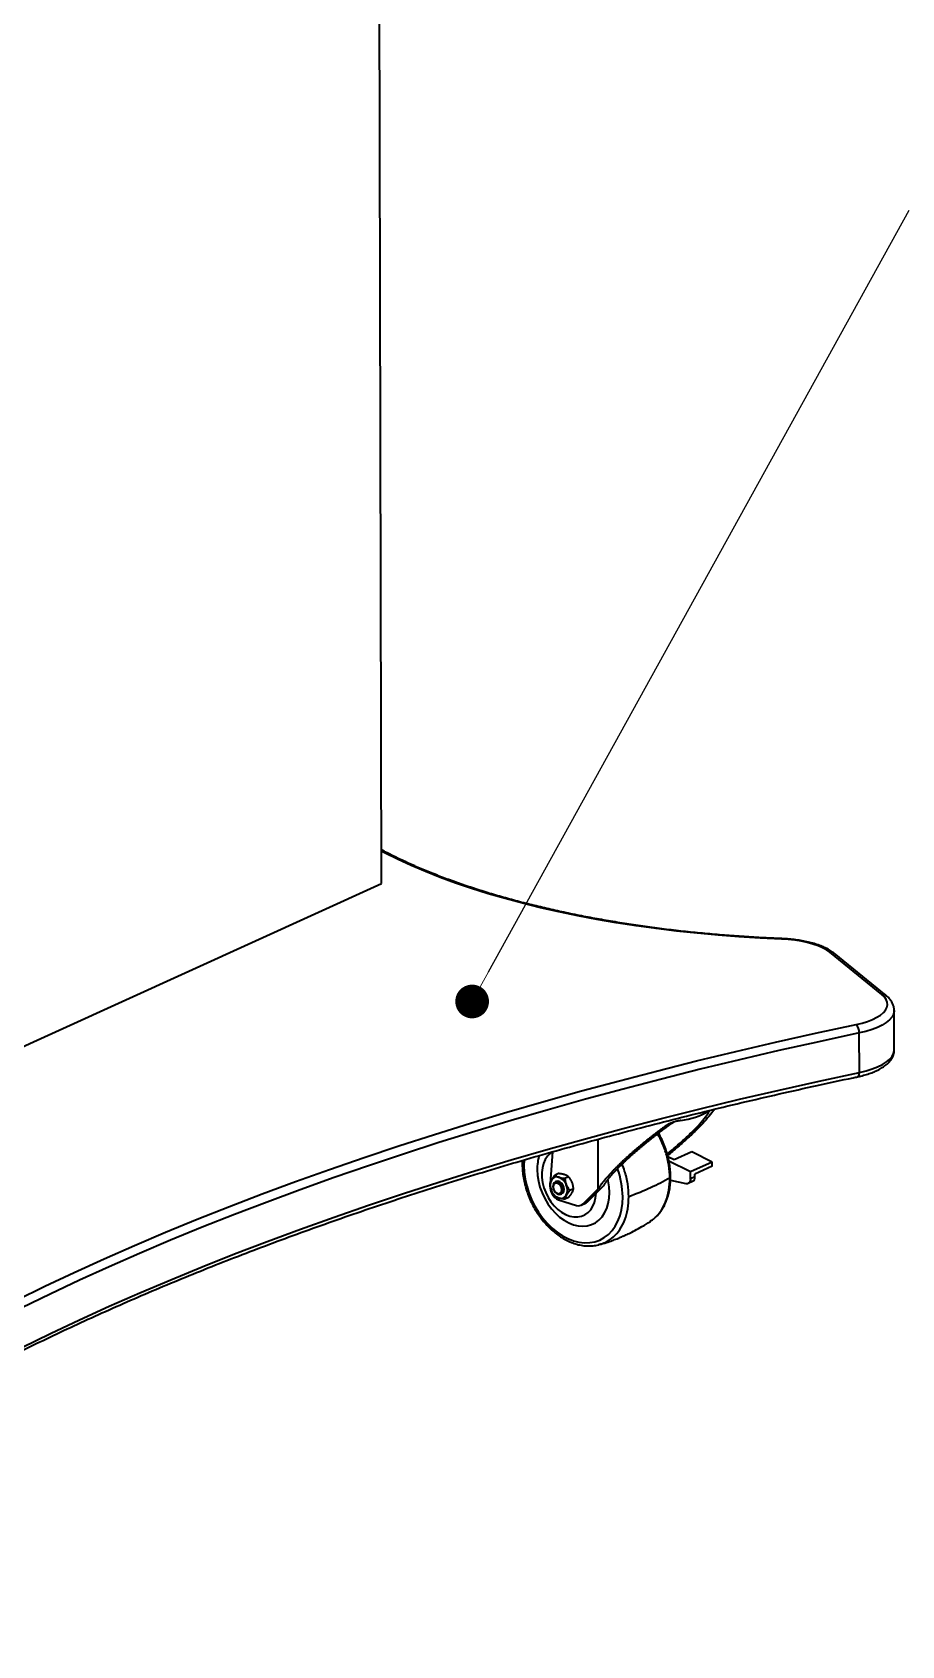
# Model space of a CAD drawing. Header units: millimetres. Extents: x 7760 to 23106, y -3343 to 6769.
# Drawn here: x 13943.5 to 14149.8, y 5293 to 5676 of the extents above; entities that cross this region are included whole.
import ezdxf

# ---------------------------------------------------------------- set-up
doc = ezdxf.new("R2010")
doc.units = ezdxf.units.MM

# ---------------------------------------------------------------- blocks, each defined once
blk = doc.blocks.new('_DOT')
at = {"color": 0, "linetype": 'ByBlock', "lineweight": -2}
blk.add_line((-0.5, 0), (-1, 0), dxfattribs=at)
at = {"color": 0, "linetype": 'ByBlock', "const_width": 0.5}
blk.add_lwpolyline([(-0.25, 0, 1), (0.25, 0, 1)], format="xyb", close=True, dxfattribs=at)
blk = doc.blocks.new('zw$B883')
at = {"color": 7, "linetype": 'Continuous', "lineweight": 35}
for p, q in [((599.99, 208.45), (599.43, 491)), ((308.36, 75.75), (599.99, 208.45)), ((718.75, 182.15), (706.42, 192.17)), ((719.76, 181.91), (707.43, 191.93)), ((721.73, 168.99), (721.71, 178.36)), ((713.44, 163.63), (713.42, 173)), ((669.38, 151.84), (667.63, 151.04)), ((651.35, 147.78), (651.38, 135.91)), ((665.83, 149.28), (665.83, 149.08)), ((640.58, 144.79), (640.04, 137.24)), ((669.51, 142.88), (667.99, 143.62)), ((673.38, 140.02), (668.24, 142.53)), ((673.63, 144.76), (669.51, 142.88)), ((678.53, 142.36), (673.38, 140.02)), ((678.53, 142.36), (673.63, 144.76)), ((678.53, 141.37), (678.53, 142.36)), ((642.03, 139.62), (641.19, 139.23)), ((644.39, 138.86), (643.55, 138.48)), ((668.6, 138.04), (672.27, 137.27)), ((673.38, 138.39), (673.38, 140.02)), ((674.41, 138.86), (673.38, 138.39)), ((678.53, 141.37), (674.41, 139.49)), ((674.41, 138.86), (674.41, 139.49)), ((640.02, 137.06), (640, 136.74)), ((641.44, 137.73), (641.27, 137.65)), ((642.6, 134.74), (642.77, 134.81)), ((645.57, 136.02), (644.73, 135.64)), ((647.77, 132.37), (651.38, 135.91)), ((650.96, 134.96), (648.8, 132.84)), ((652.81, 136.77), (650.96, 134.96)), ((672.82, 137.32), (673.85, 137.79)), ((642.04, 133.41), (646.27, 132.06)), ((644.4, 133.93), (643.56, 133.55)), ((647.37, 132.1), (648.4, 132.57)), ((648.8, 132.84), (647.77, 132.37)), ((651.61, 122.8), (651.71, 122.83))]:
    blk.add_line(p, q, dxfattribs=at)
at = {"color": 7, "linetype": 'ByBlock', "lineweight": -2}
blk.add_lwpolyline([(625.38, 187.48), (725.22, 368.3)], dxfattribs=at)
at = {"color": 8, "linetype": 'Continuous', "lineweight": 35, "flags": 128}
for points in [[(694.92, 195.28), (689.88, 195.51), (684.86, 195.82), (679.88, 196.2), (674.94, 196.65), (670.05, 197.17), (665.21, 197.76), (660.44, 198.42), (655.74, 199.15), (651.11, 199.95), (646.57, 200.81), (642.11, 201.73), (637.76, 202.72), (633.5, 203.78), (629.35, 204.89), (625.31, 206.06), (621.4, 207.29), (617.61, 208.57), (613.94, 209.91), (610.42, 211.3), (607.03, 212.74), (603.79, 214.23), (600.7, 215.76), (599.98, 216.14)], [(694.99, 195.4), (694.99, 195.4), (694.95, 195.37), (694.92, 195.28)], [(721.71, 178.36), (721.7, 178.2), (721.55, 177.49), (721.18, 176.8), (720.61, 176.13), (719.83, 175.49), (718.87, 174.88), (717.73, 174.32), (716.43, 173.82), (714.99, 173.38), (713.42, 173)], [(713.44, 163.63), (715.01, 164.01), (716.45, 164.45), (717.75, 164.96), (718.89, 165.51), (719.85, 166.12), (720.63, 166.76), (721.2, 167.43), (721.57, 168.12), (721.72, 168.83), (721.73, 168.99)], [(713, 162.6), (713.1, 162.64), (713.21, 162.74), (713.31, 162.9), (713.38, 163.1), (713.42, 163.35), (713.44, 163.63)], [(633.86, 142.89), (633.81, 141.57), (633.89, 139.96), (634.11, 138.32), (634.48, 136.68), (634.98, 135.05), (635.62, 133.46), (636.39, 131.92), (637.27, 130.46), (638.25, 129.09), (639.32, 127.83), (640.48, 126.69), (641.69, 125.7), (642.96, 124.85), (644.25, 124.17), (645.57, 123.67), (646.88, 123.34), (648.18, 123.19), (649.44, 123.23), (650.65, 123.45), (651.8, 123.85), (652.87, 124.43), (653.85, 125.18), (654.73, 126.08), (655.48, 127.13), (656.12, 128.32), (656.62, 129.63), (656.98, 131.04), (657.2, 132.54), (657.27, 134.1)]]:
    blk.add_lwpolyline(points, dxfattribs=at)
at = {"color": 7, "linetype": 'Continuous', "lineweight": 35, "flags": 128}
for points in [[(706.42, 192.17), (705.64, 192.72), (704.7, 193.23), (703.62, 193.69), (702.4, 194.11), (701.07, 194.47), (699.63, 194.77), (698.12, 195.01), (696.54, 195.18), (694.92, 195.28)], [(712.65, 175.01), (714.06, 175.35), (715.36, 175.75), (716.53, 176.2), (717.55, 176.71), (718.42, 177.25), (719.12, 177.83), (719.63, 178.43), (719.96, 179.06), (720.1, 179.69), (720.05, 180.32), (719.8, 180.95), (719.37, 181.56), (718.75, 182.15)], [(513.34, 109.57), (520.14, 112.88), (527.08, 116.15), (534.16, 119.38), (541.4, 122.56), (548.77, 125.69), (556.28, 128.77), (563.93, 131.8), (571.72, 134.79), (579.63, 137.72), (587.68, 140.6), (595.86, 143.42), (604.16, 146.2), (612.58, 148.92), (621.13, 151.58), (629.79, 154.19), (638.57, 156.74), (647.46, 159.23), (656.46, 161.67), (665.57, 164.04), (674.79, 166.36), (684.11, 168.61), (693.52, 170.81), (703.04, 172.94), (712.65, 175.01)], [(713.42, 173), (703.84, 170.93), (694.35, 168.81), (684.95, 166.62), (675.66, 164.37), (666.47, 162.06), (657.38, 159.69), (648.4, 157.26), (639.53, 154.77), (630.77, 152.23), (622.13, 149.63), (613.61, 146.97), (605.2, 144.26), (596.92, 141.49), (588.77, 138.67), (580.74, 135.8), (572.84, 132.87), (565.08, 129.9), (557.45, 126.87), (549.95, 123.8), (542.6, 120.67), (535.38, 117.5), (528.31, 114.29), (521.39, 111.02), (514.61, 107.72)], [(514.63, 98.35), (521.41, 101.65), (528.33, 104.92), (535.4, 108.13), (542.62, 111.31), (549.97, 114.43), (557.46, 117.5), (565.09, 120.53), (572.86, 123.5), (580.76, 126.43), (588.79, 129.3), (596.94, 132.12), (605.22, 134.89), (613.62, 137.6), (622.15, 140.26), (630.79, 142.86), (639.55, 145.4), (648.42, 147.89), (657.4, 150.32), (666.48, 152.69), (675.68, 155), (684.97, 157.25), (694.36, 159.44), (703.85, 161.56), (713.44, 163.63)], [(640.58, 144.81), (640.04, 144.41), (639.39, 143.75), (638.86, 142.94), (638.46, 142.01), (638.19, 140.97), (638.07, 139.86), (638.09, 138.68), (638.25, 137.48), (638.56, 136.27), (639, 135.09), (639.56, 133.96), (640.23, 132.9), (641, 131.95), (641.85, 131.12), (642.76, 130.43), (643.71, 129.89), (644.68, 129.52), (645.64, 129.33), (646.58, 129.32), (647.47, 129.49), (648.3, 129.84), (649.03, 130.36), (649.67, 131.03), (650.19, 131.85), (650.59, 132.79), (650.84, 133.83), (650.96, 134.96), (650.96, 134.96)], [(636.96, 140.56), (637.04, 139.19), (637.26, 137.79), (637.62, 136.39), (638.12, 135.02), (638.75, 133.69), (639.49, 132.44), (640.33, 131.28), (641.27, 130.23), (642.28, 129.31), (643.34, 128.54), (644.44, 127.92), (645.56, 127.48), (646.68, 127.21), (647.78, 127.12), (648.84, 127.22), (649.84, 127.5), (650.77, 127.95), (651.62, 128.58), (652.35, 129.36), (652.97, 130.29), (653.47, 131.35), (653.83, 132.51), (654.04, 133.77), (654.11, 135.1), (654.04, 136.48), (653.82, 137.88), (653.76, 138.14)], [(643.16, 135.8), (643.09, 136.33), (642.87, 136.84), (642.55, 137.28), (642.15, 137.58), (641.72, 137.72), (641.32, 137.67), (641, 137.44), (640.78, 137.06), (640.71, 136.58), (640.79, 136.05), (641, 135.54), (641.33, 135.11), (641.73, 134.8), (642.15, 134.67), (642.55, 134.72), (642.88, 134.94), (643.09, 135.32), (643.16, 135.8)], [(642.79, 135.79), (642.71, 136.29), (642.48, 136.76), (642.15, 137.13), (641.76, 137.35), (641.37, 137.38), (641.04, 137.22), (640.82, 136.89), (640.74, 136.44), (640.82, 135.94), (641.04, 135.47), (641.38, 135.1), (641.77, 134.88), (642.16, 134.85), (642.49, 135.01), (642.71, 135.34), (642.79, 135.79)], [(642.77, 134.81), (643.05, 135.02), (643.26, 135.4), (643.33, 135.88), (643.26, 136.41), (643.04, 136.92), (642.72, 137.36), (642.32, 137.66), (641.89, 137.8), (641.49, 137.75), (641.44, 137.73)]]:
    blk.add_lwpolyline(points, dxfattribs=at)
at = {"color": 8, "linetype": 'Continuous', "lineweight": 35}
for centre, radius, start, end in [((706.67, 190.95), 1.24, 51.9791, 101.6062), ((719, 180.94), 1.24, 51.9812, 101.6062), ((637.33, 133.87), 19.93, 0.6494, 20.2485)]:
    blk.add_arc(centre, radius, start, end, dxfattribs=at)
at = {"color": 7, "linetype": 'Continuous', "lineweight": 35}
for centre, radius, start, end in [((710.74, 173.12), 2.68, 357.337, 44.7422), ((668.85, 169.5), 17.43, 277.1671, 301.1554), ((647.6, 140.68), 10.64, 162.4262, 180.655), ((642.96, 136.84), 2.9, 154.9245, 205.3053), ((641.6, 137.39), 1.44, 69.7597, 151.7969), ((640.98, 135.86), 3.09, 20.4899, 68.7028), ((672.42, 138.23), 0.975, 261.1476, 9.1383), ((673.32, 138.75), 1.1, 298.983, 5.4116), ((643.35, 136.5), 3.35, 175.901, 247.0944), ((643.23, 136.68), 3.09, 200.4899, 248.7028), ((642.61, 135.15), 1.44, 249.7597, 331.7969), ((641.25, 135.7), 2.9, 334.9245, 25.3053), ((646.77, 133.42), 1.44, 249.8434, 313.5644), ((647.84, 133.81), 1.37, 294.5578, 314.6312)]:
    blk.add_arc(centre, radius, start, end, dxfattribs=at)
for points, knots in [([(694.99, 195.4), (694.16, 195.43), (691.76, 195.53), (687.8, 195.74), (683.13, 196.06), (678.49, 196.43), (673.9, 196.87), (669.34, 197.37), (664.84, 197.93), (660.39, 198.56), (656.01, 199.24), (651.69, 199.98), (647.45, 200.77), (643.29, 201.63), (639.21, 202.54), (635.22, 203.5), (631.32, 204.51), (627.52, 205.58), (623.83, 206.7), (620.25, 207.86), (616.78, 209.07), (613.43, 210.33), (610.2, 211.63), (607.1, 212.97), (604.13, 214.35), (601.76, 215.52), (600.42, 216.24), (599.98, 216.48)], [0, 0, 0, 0, 0.0219411, 0.0636467, 0.1053521, 0.1470549, 0.1887546, 0.2304507, 0.2721426, 0.3138296, 0.3555111, 0.3971865, 0.4388549, 0.4805156, 0.5221677, 0.5638103, 0.6054424, 0.6470629, 0.6886707, 0.7302648, 0.7718437, 0.8134063, 0.8549513, 0.8964775, 0.9379837, 0.9794692, 1, 1, 1, 1]), ([(707.43, 191.93), (707.28, 192.05), (706.85, 192.38), (706.03, 192.89), (704.93, 193.43), (703.71, 193.9), (702.39, 194.32), (700.98, 194.67), (699.51, 194.95), (697.97, 195.17), (696.46, 195.32), (695.45, 195.37), (694.99, 195.4)], [0, 0, 0, 0, 0.05681, 0.164943, 0.273656, 0.381683, 0.488664, 0.5947, 0.699993, 0.80474, 0.909104, 1, 1, 1, 1]), ([(721.7, 178.36), (721.69, 178.6), (721.67, 179.1), (721.43, 179.83), (721.05, 180.55), (720.51, 181.25), (720.02, 181.68), (719.76, 181.91)], [0, 0, 0, 0, 0.1723637, 0.3624378, 0.5564316, 0.7606786, 1, 1, 1, 1]), ([(713, 162.6), (713.25, 162.65), (713.98, 162.81), (715.13, 163.13), (716.41, 163.56), (717.59, 164.05), (718.66, 164.61), (719.6, 165.24), (720.38, 165.92), (720.97, 166.63), (721.38, 167.34), (721.64, 168.1), (721.75, 168.67), (721.72, 168.97), (721.72, 169)], [0, 0, 0, 0, 0.051377, 0.149746, 0.248743, 0.348692, 0.449842, 0.552327, 0.655611, 0.744524, 0.827602, 0.906282, 0.990391, 1, 1, 1, 1]), ([(415.97, 27.54), (416.56, 28.19), (418.27, 30.08), (421.22, 33.2), (424.88, 36.88), (428.7, 40.54), (432.67, 44.18), (436.79, 47.79), (441.07, 51.38), (445.51, 54.94), (450.09, 58.48), (454.82, 61.98), (459.71, 65.46), (464.74, 68.91), (469.92, 72.33), (475.24, 75.72), (480.71, 79.08), (486.32, 82.4), (492.07, 85.69), (497.96, 88.94), (503.99, 92.16), (510.16, 95.34), (516.46, 98.48), (522.9, 101.58), (529.46, 104.65), (536.16, 107.67), (542.98, 110.66), (549.93, 113.6), (557.01, 116.5), (564.21, 119.35), (571.52, 122.16), (578.96, 124.93), (586.52, 127.65), (594.18, 130.32), (601.97, 132.95), (609.86, 135.53), (617.86, 138.05), (625.97, 140.54), (634.18, 142.97), (642.49, 145.35), (650.91, 147.67), (659.42, 149.95), (668.03, 152.17), (676.73, 154.35), (685.52, 156.46), (694.4, 158.53), (703.21, 160.5), (709.43, 161.84), (712.65, 162.52), (713, 162.6)], [0, 0, 0, 0, 0.011544, 0.033478, 0.055411, 0.07734, 0.099268, 0.121193, 0.143118, 0.165042, 0.186965, 0.208888, 0.230811, 0.252735, 0.274659, 0.296583, 0.318509, 0.340435, 0.362361, 0.384289, 0.406218, 0.428148, 0.450078, 0.47201, 0.493943, 0.515877, 0.537812, 0.559748, 0.581684, 0.603622, 0.625561, 0.6475, 0.669441, 0.691382, 0.713324, 0.735267, 0.757211, 0.779155, 0.801101, 0.823046, 0.844993, 0.86694, 0.888888, 0.910836, 0.932785, 0.954734, 0.976684, 0.997479, 1, 1, 1, 1]), ([(667.82, 144.28), (668.04, 144.46), (669.19, 145.37), (671.03, 146.98), (673.28, 149.06), (675.19, 150.99), (676.65, 152.68), (677.57, 153.91), (677.77, 154.43), (677.83, 154.6)], [0, 0, 0, 0, 0.041772, 0.214571, 0.392825, 0.572739, 0.748731, 0.918324, 1, 1, 1, 1]), ([(678.94, 154.87), (678.85, 154.7), (678.5, 154.12), (677.45, 152.84), (675.86, 151.08), (673.88, 149.12), (671.62, 147.05), (669.62, 145.31), (668.31, 144.26), (667.91, 143.94)], [0, 0, 0, 0, 0.066147, 0.233638, 0.406333, 0.582518, 0.756707, 0.926247, 1, 1, 1, 1]), ([(667.63, 151.04), (667.55, 150.98), (667.38, 150.85), (667.12, 150.67), (666.86, 150.48), (666.6, 150.29), (666.34, 150.1), (666.09, 149.9), (665.83, 149.71), (665.57, 149.52), (665.31, 149.32), (665.05, 149.12), (664.8, 148.93), (664.54, 148.73), (664.28, 148.53), (664.03, 148.33), (663.77, 148.13), (663.52, 147.92), (663.26, 147.72), (663.01, 147.52), (662.76, 147.32), (662.51, 147.11), (662.26, 146.91), (662.01, 146.7), (661.76, 146.5), (661.51, 146.29), (661.26, 146.08), (661.02, 145.88), (660.77, 145.67), (660.53, 145.47), (660.29, 145.26), (660.05, 145.06), (659.82, 144.85), (659.58, 144.65), (659.35, 144.44), (659.12, 144.24), (658.89, 144.04), (658.66, 143.83), (658.44, 143.63), (658.22, 143.43), (658, 143.23), (657.78, 143.03), (657.57, 142.83), (657.35, 142.64), (657.14, 142.44), (656.94, 142.24), (656.73, 142.05), (656.53, 141.86), (656.33, 141.66), (656.14, 141.47), (655.94, 141.28), (655.75, 141.09), (655.56, 140.91), (655.38, 140.72), (655.2, 140.54), (655.02, 140.35), (654.84, 140.17), (654.67, 139.99), (654.5, 139.82), (654.33, 139.64), (654.17, 139.47), (654.01, 139.29), (653.86, 139.12), (653.7, 138.95), (653.55, 138.79), (653.41, 138.62), (653.27, 138.46), (653.09, 138.25), (652.87, 137.99), (652.63, 137.7), (652.4, 137.41), (652.19, 137.13), (652, 136.87), (651.82, 136.61), (651.65, 136.37), (651.51, 136.13), (651.42, 135.98), (651.38, 135.91)], [0, 0, 0, 0, 0.0107338, 0.0215208, 0.0323617, 0.0432571, 0.0542075, 0.0652134, 0.0762752, 0.0873932, 0.0985676, 0.1097989, 0.121087, 0.1324321, 0.1438343, 0.1552936, 0.1668101, 0.1783835, 0.1900138, 0.2017009, 0.2134446, 0.2252447, 0.2371008, 0.2490128, 0.2609803, 0.2730029, 0.2850716, 0.2971727, 0.309305, 0.3214674, 0.3336587, 0.3458776, 0.358123, 0.3703936, 0.3826881, 0.3950053, 0.4073439, 0.4197026, 0.43208, 0.4444749, 0.4568858, 0.4693115, 0.4817506, 0.4942017, 0.5066634, 0.5191344, 0.5316133, 0.5440986, 0.5565891, 0.5690833, 0.5815798, 0.5940771, 0.606574, 0.6190691, 0.6315608, 0.6440479, 0.656529, 0.6690026, 0.6814674, 0.6939221, 0.7063652, 0.7187955, 0.7312115, 0.743612, 0.7559957, 0.7683612, 0.7807072, 0.7930326, 0.8167614, 0.8403188, 0.8636994, 0.8868978, 0.9099092, 0.932729, 0.9553531, 0.9777778, 1, 1, 1, 1]), ([(652.81, 136.77), (652.83, 136.81), (652.86, 136.87), (652.92, 136.98), (652.98, 137.09), (653.05, 137.2), (653.12, 137.31), (653.19, 137.42), (653.27, 137.54), (653.35, 137.66), (653.44, 137.79), (653.53, 137.91), (653.63, 138.04), (653.73, 138.17), (653.83, 138.31), (653.94, 138.45), (654.05, 138.58), (654.16, 138.73), (654.28, 138.87), (654.4, 139.02), (654.53, 139.16), (654.66, 139.31), (654.79, 139.47), (654.93, 139.62), (655.07, 139.78), (655.22, 139.94), (655.36, 140.1), (655.52, 140.26), (655.67, 140.43), (655.83, 140.6), (655.99, 140.77), (656.16, 140.94), (656.33, 141.11), (656.5, 141.28), (656.68, 141.46), (656.86, 141.64), (657.04, 141.82), (657.22, 142), (657.41, 142.18), (657.6, 142.36), (657.8, 142.55), (657.99, 142.73), (658.19, 142.92), (658.39, 143.11), (658.59, 143.29), (658.8, 143.48), (659, 143.67), (659.21, 143.86), (659.43, 144.05), (659.64, 144.24), (659.85, 144.43), (660.07, 144.62), (660.29, 144.82), (660.51, 145.01), (660.73, 145.2), (660.96, 145.39), (661.18, 145.59), (661.41, 145.78), (661.64, 145.97), (661.87, 146.16), (662.1, 146.36), (662.34, 146.55), (662.57, 146.74), (662.8, 146.93), (663.04, 147.12), (663.28, 147.32), (663.52, 147.51), (663.76, 147.7), (664, 147.89), (664.24, 148.07), (664.48, 148.26), (664.72, 148.45), (664.96, 148.64), (665.2, 148.82), (665.45, 149.01), (665.69, 149.19), (666, 149.43), (666.37, 149.7), (666.81, 150.02), (667.24, 150.34), (667.67, 150.65), (668.11, 150.96), (668.53, 151.25), (668.96, 151.55), (669.24, 151.74), (669.38, 151.84)], [0, 0, 0, 0, 0.010743, 0.021534, 0.032373, 0.04326, 0.054193, 0.065173, 0.076199, 0.08727, 0.098386, 0.109545, 0.120748, 0.131994, 0.143281, 0.15461, 0.165978, 0.177386, 0.188833, 0.200316, 0.211837, 0.223393, 0.234984, 0.246609, 0.258266, 0.269955, 0.281675, 0.293425, 0.305203, 0.317009, 0.328842, 0.3407, 0.352583, 0.364488, 0.376417, 0.388366, 0.400336, 0.412312, 0.424275, 0.436222, 0.448152, 0.460063, 0.471955, 0.483825, 0.495673, 0.507498, 0.519297, 0.531071, 0.542816, 0.554533, 0.566221, 0.577876, 0.5895, 0.60109, 0.612645, 0.624164, 0.635646, 0.647089, 0.658494, 0.669858, 0.68118, 0.692461, 0.703698, 0.71489, 0.726037, 0.737139, 0.748193, 0.7592, 0.770158, 0.781067, 0.791926, 0.802734, 0.813492, 0.824198, 0.834853, 0.845455, 0.856004, 0.874751, 0.89328, 0.911593, 0.929691, 0.947576, 0.965253, 0.982726, 1, 1, 1, 1]), ([(671.02, 152.21), (670.95, 152.2), (670.81, 152.17), (670.6, 152.14), (670.38, 152.09), (670.17, 152.05), (669.96, 152), (669.75, 151.95), (669.54, 151.89), (669.33, 151.83), (669.13, 151.77), (668.92, 151.7), (668.73, 151.62), (668.53, 151.54), (668.34, 151.46), (668.16, 151.36), (667.98, 151.26), (667.8, 151.16), (667.69, 151.08), (667.63, 151.04)], [0, 0, 0, 0, 0.062735, 0.125143, 0.187162, 0.248737, 0.309819, 0.370369, 0.430353, 0.489749, 0.548545, 0.60674, 0.664306, 0.72109, 0.777149, 0.832583, 0.887514, 0.943698, 1, 1, 1, 1]), ([(664.87, 129.11), (665.01, 129.22), (665.46, 129.61), (666.12, 130.4), (666.85, 131.48), (667.45, 132.67), (667.94, 133.96), (668.31, 135.34), (668.54, 136.8), (668.64, 138.32), (668.61, 139.88), (668.45, 141.47), (668.16, 143.07), (667.74, 144.66), (667.2, 146.23), (666.55, 147.77), (666.02, 148.74), (665.76, 149.23)], [0, 0, 0, 0, 0.0299309, 0.0977772, 0.1659851, 0.2345989, 0.303593, 0.3728955, 0.4424177, 0.5120767, 0.5818074, 0.6515618, 0.721313, 0.7910542, 0.8607874, 0.9305203, 1, 1, 1, 1]), ([(633.46, 142.74), (633.45, 142.54), (633.43, 142.26), (633.43, 141.97), (633.43, 141.88)], [0, 0, 0, 0, 0.693779, 1, 1, 1, 1]), ([(633.43, 141.88), (633.43, 141.6), (633.45, 140.8), (633.57, 139.46), (633.84, 137.86), (634.24, 136.27), (634.76, 134.69), (635.39, 133.15), (636.14, 131.66), (637, 130.24), (637.95, 128.9), (638.98, 127.65), (640.09, 126.51), (641.27, 125.49), (642.49, 124.6), (643.77, 123.85), (645.07, 123.25), (646.38, 122.8), (647.69, 122.52), (649, 122.4), (650.26, 122.47), (651.14, 122.58), (651.58, 122.73), (651.62, 122.74)], [0, 0, 0, 0, 0.0272061, 0.0781732, 0.1291389, 0.1800976, 0.2310499, 0.2820007, 0.3329578, 0.3839287, 0.4349208, 0.4859421, 0.5369978, 0.5880882, 0.6392061, 0.6903249, 0.7414041, 0.792386, 0.8431974, 0.8937607, 0.9440135, 0.9939339, 1, 1, 1, 1]), ([(640.02, 137.14), (640.02, 137.17), (640.03, 137.23), (640.04, 137.32), (640.06, 137.41), (640.09, 137.51), (640.12, 137.61), (640.16, 137.7), (640.2, 137.81), (640.26, 137.93), (640.31, 138.02), (640.34, 138.07)], [0, 0, 0, 0, 0.112858, 0.222595, 0.332628, 0.444585, 0.560079, 0.65125, 0.74035, 0.870571, 1, 1, 1, 1]), ([(640.34, 138.07), (640.35, 138.09), (640.38, 138.14), (640.42, 138.21), (640.47, 138.29), (640.52, 138.36), (640.57, 138.43), (640.64, 138.54), (640.74, 138.68), (640.88, 138.86), (641.03, 139.04), (641.13, 139.17), (641.19, 139.23)], [0, 0, 0, 0, 0.067195, 0.132741, 0.196711, 0.259906, 0.323682, 0.388331, 0.540216, 0.682089, 0.837577, 1, 1, 1, 1]), ([(641.19, 139.23), (641.21, 139.21), (641.25, 139.18), (641.32, 139.12), (641.4, 139.07), (641.47, 139.02), (641.56, 138.97), (641.66, 138.91), (641.79, 138.85), (641.92, 138.8), (642.03, 138.76), (642.08, 138.74), (642.1, 138.74)], [0, 0, 0, 0, 0.10123, 0.199749, 0.296073, 0.391843, 0.488754, 0.588556, 0.728603, 0.875051, 0.936765, 1, 1, 1, 1]), ([(643.47, 139.36), (643.45, 139.37), (643.39, 139.39), (643.31, 139.41), (643.22, 139.43), (643.14, 139.45), (643.03, 139.48), (642.9, 139.5), (642.71, 139.53), (642.51, 139.56), (642.27, 139.59), (642.11, 139.61), (642.03, 139.62)], [0, 0, 0, 0, 0.066242, 0.131196, 0.195379, 0.259286, 0.323381, 0.429375, 0.536793, 0.695091, 0.84583, 1, 1, 1, 1]), ([(642.1, 138.74), (642.13, 138.73), (642.18, 138.71), (642.27, 138.69), (642.35, 138.66), (642.44, 138.64), (642.55, 138.62), (642.68, 138.59), (642.86, 138.56), (643.07, 138.53), (643.31, 138.5), (643.47, 138.49), (643.55, 138.48)], [0, 0, 0, 0, 0.066242, 0.131196, 0.195379, 0.259286, 0.323381, 0.429375, 0.536793, 0.695091, 0.84583, 1, 1, 1, 1]), ([(644.39, 138.86), (644.37, 138.88), (644.32, 138.92), (644.25, 138.97), (644.18, 139.03), (644.1, 139.08), (644.02, 139.13), (643.91, 139.18), (643.79, 139.25), (643.66, 139.3), (643.55, 139.34), (643.5, 139.35), (643.47, 139.36)], [0, 0, 0, 0, 0.10123, 0.199749, 0.296073, 0.391843, 0.488754, 0.588556, 0.728603, 0.875051, 0.936765, 1, 1, 1, 1]), ([(643.55, 138.48), (643.55, 138.42), (643.56, 138.31), (643.57, 138.14), (643.6, 137.97), (643.62, 137.79), (643.66, 137.63), (643.69, 137.47), (643.74, 137.31), (643.8, 137.13), (643.85, 137), (643.87, 136.94)], [0, 0, 0, 0, 0.112858, 0.222595, 0.332628, 0.444585, 0.560079, 0.65125, 0.74035, 0.870571, 1, 1, 1, 1]), ([(645.25, 137.56), (645.23, 137.6), (645.2, 137.66), (645.16, 137.76), (645.11, 137.85), (645.06, 137.94), (645.01, 138.03), (644.94, 138.16), (644.83, 138.31), (644.7, 138.5), (644.55, 138.68), (644.44, 138.8), (644.39, 138.86)], [0, 0, 0, 0, 0.067195, 0.132741, 0.196711, 0.259906, 0.323682, 0.388331, 0.540216, 0.682089, 0.837577, 1, 1, 1, 1]), ([(663.78, 128.33), (664.13, 128.55), (665.12, 129.16), (666.41, 130.76), (667.58, 133), (668.31, 135.63), (668.4, 137.58), (668.45, 138.56)], [0, 0, 0, 0, 0.118172, 0.338629, 0.559086, 0.779543, 1, 1, 1, 1]), ([(640.34, 135.6), (640.33, 135.63), (640.3, 135.7), (640.27, 135.8), (640.23, 135.9), (640.2, 135.99), (640.17, 136.09), (640.14, 136.24), (640.1, 136.42), (640.06, 136.66), (640.03, 136.9), (640.02, 137.06), (640.02, 137.14)], [0, 0, 0, 0, 0.067195, 0.132741, 0.196711, 0.259906, 0.323682, 0.388331, 0.540216, 0.682089, 0.837577, 1, 1, 1, 1]), ([(641.2, 134.3), (641.16, 134.34), (641.09, 134.43), (640.98, 134.56), (640.87, 134.69), (640.77, 134.83), (640.68, 134.97), (640.59, 135.1), (640.51, 135.24), (640.42, 135.41), (640.37, 135.54), (640.34, 135.6)], [0, 0, 0, 0, 0.112858, 0.222595, 0.332628, 0.444585, 0.560079, 0.65125, 0.74035, 0.870571, 1, 1, 1, 1]), ([(642.11, 133.8), (642.09, 133.81), (642.03, 133.83), (641.96, 133.86), (641.88, 133.89), (641.81, 133.92), (641.73, 133.95), (641.64, 134), (641.53, 134.06), (641.41, 134.13), (641.3, 134.22), (641.23, 134.27), (641.2, 134.3)], [0, 0, 0, 0, 0.066242, 0.131196, 0.1953792, 0.2592855, 0.3233813, 0.4293748, 0.5367928, 0.6950911, 0.8458296, 1, 1, 1, 1]), ([(643.88, 134.47), (643.86, 134.45), (643.84, 134.4), (643.8, 134.33), (643.77, 134.27), (643.74, 134.2), (643.71, 134.14), (643.68, 134.05), (643.64, 133.94), (643.6, 133.8), (643.57, 133.68), (643.56, 133.59), (643.56, 133.55)], [0, 0, 0, 0, 0.067195, 0.132741, 0.196711, 0.259906, 0.323682, 0.388331, 0.540216, 0.682089, 0.837577, 1, 1, 1, 1]), ([(643.87, 136.94), (643.89, 136.91), (643.91, 136.84), (643.96, 136.75), (644.01, 136.65), (644.05, 136.57), (644.1, 136.48), (644.18, 136.35), (644.28, 136.19), (644.42, 136.01), (644.57, 135.82), (644.68, 135.7), (644.73, 135.64)], [0, 0, 0, 0, 0.067195, 0.132741, 0.196711, 0.259906, 0.323682, 0.388331, 0.540216, 0.682089, 0.837577, 1, 1, 1, 1]), ([(644.73, 135.64), (644.69, 135.6), (644.62, 135.51), (644.51, 135.38), (644.4, 135.24), (644.3, 135.11), (644.21, 134.99), (644.13, 134.87), (644.05, 134.75), (643.96, 134.62), (643.91, 134.52), (643.88, 134.47)], [0, 0, 0, 0, 0.112858, 0.222595, 0.332628, 0.444585, 0.560079, 0.65125, 0.74035, 0.870571, 1, 1, 1, 1]), ([(644.4, 133.93), (644.44, 133.98), (644.51, 134.07), (644.62, 134.2), (644.72, 134.33), (644.83, 134.46), (644.92, 134.59), (645, 134.7), (645.08, 134.82), (645.17, 134.96), (645.22, 135.05), (645.25, 135.1)], [0, 0, 0, 0, 0.112858, 0.222595, 0.332628, 0.444585, 0.560079, 0.65125, 0.74035, 0.870571, 1, 1, 1, 1]), ([(645.57, 136.02), (645.57, 136.08), (645.56, 136.2), (645.54, 136.37), (645.52, 136.54), (645.49, 136.71), (645.46, 136.88), (645.42, 137.03), (645.38, 137.19), (645.32, 137.37), (645.27, 137.5), (645.25, 137.56)], [0, 0, 0, 0, 0.1128582, 0.2225955, 0.3326276, 0.4445846, 0.5600789, 0.6512501, 0.7403498, 0.8705708, 1, 1, 1, 1]), ([(645.25, 135.1), (645.26, 135.12), (645.29, 135.17), (645.33, 135.24), (645.36, 135.31), (645.39, 135.37), (645.42, 135.44), (645.45, 135.53), (645.49, 135.64), (645.53, 135.77), (645.56, 135.9), (645.57, 135.98), (645.57, 136.02)], [0, 0, 0, 0, 0.067195, 0.132741, 0.196711, 0.259906, 0.323682, 0.388331, 0.540216, 0.682089, 0.837577, 1, 1, 1, 1]), ([(643.56, 133.55), (643.5, 133.56), (643.4, 133.56), (643.25, 133.58), (643.1, 133.6), (642.95, 133.62), (642.81, 133.64), (642.65, 133.67), (642.46, 133.71), (642.31, 133.75), (642.19, 133.78), (642.14, 133.8), (642.11, 133.8)], [0, 0, 0, 0, 0.10123, 0.199749, 0.296073, 0.391843, 0.488754, 0.588556, 0.728603, 0.875051, 0.936765, 1, 1, 1, 1]), ([(651.72, 122.76), (652.28, 122.92), (653.31, 123.22), (654.7, 123.7), (655.82, 124.12), (656.66, 124.46), (657.29, 124.73), (657.96, 125.03), (658.91, 125.46), (660.26, 126.15), (661.96, 127.08), (663.17, 127.85), (663.83, 128.27)], [0, 0, 0, 0, 0.1316489, 0.2419394, 0.3309964, 0.3988879, 0.4456462, 0.4831343, 0.5648278, 0.6781148, 0.8230953, 1, 1, 1, 1]), ([(663.86, 128.32), (664.03, 128.42), (664.33, 128.61), (664.59, 128.85), (664.7, 128.95)], [0, 0, 0, 0, 0.570263, 1, 1, 1, 1])]:
    blk.add_open_spline(points, degree=3, knots=knots, dxfattribs=at)
at = {"color": 8, "linetype": 'Continuous', "lineweight": 35}
for points, knots in [([(668.45, 138.56), (668.4, 139.56), (668.3, 141.58), (667.54, 144.66), (666.61, 147.2), (665.8, 148.59), (665.53, 149.05)], [0, 0, 0, 0, 0.285365, 0.57073, 0.856096, 1, 1, 1, 1]), ([(658.69, 134.12), (658.64, 135.12), (658.53, 137.13), (657.94, 139.78), (657.31, 141.31), (657.09, 141.85)], [0, 0, 0, 0, 0.3925591, 0.7851182, 1, 1, 1, 1]), ([(651.71, 122.83), (652.19, 122.96), (653.42, 123.3), (655.09, 124.51), (656.66, 126.3), (657.81, 128.57), (658.55, 131.19), (658.64, 133.14), (658.69, 134.12)], [0, 0, 0, 0, 0.117015, 0.293612, 0.470209, 0.646806, 0.823403, 1, 1, 1, 1])]:
    blk.add_open_spline(points, degree=3, knots=knots, dxfattribs=at)
at = {"color": 7, "linetype": 'Continuous', "lineweight": 35}
blk.add_open_spline([(668.45, 138.56), (665.62, 136.94), (662.37, 135.46), (658.69, 134.12)], degree=3, dxfattribs=at)
at = {"color": 7, "linetype": 'Continuous', "lineweight": 0, "xscale": 8, "yscale": 8, "zscale": 8, "rotation": 241.0947609220927}
blk.add_blockref('_DOT', (621.52, 180.47), dxfattribs=at)

msp = doc.modelspace()

# ---------------------------------------------------------------- block references
msp.add_blockref('zw$B883', (13426.3394, 5265.4635))

doc.saveas('drawing.dxf')
